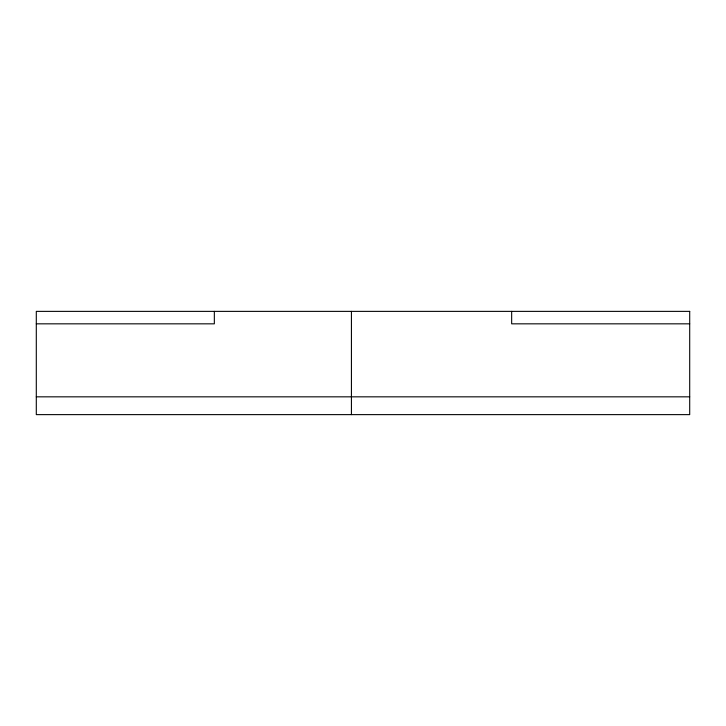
<?xml version="1.0" encoding="UTF-8"?>
<svg xmlns="http://www.w3.org/2000/svg" width="726" height="726" viewBox="0 0 726 726"><rect width="100%" height="100%" fill="white"/><g stroke="black" fill="none" stroke-linecap="round" stroke-linejoin="round"><path stroke-width="1.09" d="M36.3 323.832L214.342 323.832L214.342 311.372M689.7 323.832L511.658 323.832L511.658 311.372M36.3 396.832L689.7 396.832M351.429 311.372L351.429 414.628M689.7 311.372L36.3 311.372L36.3 414.628L689.7 414.628L689.7 311.372"/></g></svg>
